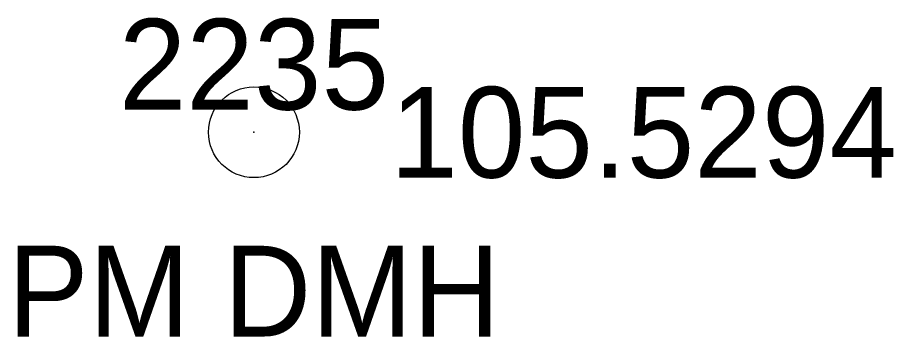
# Model space of a CAD drawing. Extents: x 1196333 to 1196982, y 245092 to 245652.
# Drawn here: x 1196977.566 to 1196982.386, y 245536.163 to 245537.92 of the extents above; entities that cross this region are included whole.
import ezdxf
from ezdxf.enums import TextEntityAlignment as Align

# ---------------------------------------------------------------- set-up
doc = ezdxf.new("R2010")
doc.units = 21
doc.header["$LTSCALE"] = 50
doc.header["$MEASUREMENT"] = 0
for name, color, linetype, lineweight, true_color in [('PNTDESC', 3, 'Continuous', 0, 0x00ff00), ('PNTELEV', 5, 'Continuous', 0, 0x0000ff), ('PNTS', 1, 'Continuous', 0, 0xff0000)]:
    doc.layers.add(name, color=color, linetype=linetype, lineweight=lineweight, true_color=true_color)
doc.layers.add('PNTNO', color=7, linetype='Continuous', lineweight=0)
doc.styles.add('PTXT', font='txt', dxfattribs={"height": 0.304801})

msp = doc.modelspace()

# ---------------------------------------------------------------- linework, layer by layer
at = {"layer": 'PNTS', "linetype": 'Continuous'}
msp.add_circle((1196978.8669, 245537.288, 105.5294), 0.25, dxfattribs=at)
at = {"layer": 'PNTS'}
msp.add_point((1196978.8669, 245537.288, 105.5294), dxfattribs=at)

# ---------------------------------------------------------------- texts
at = {"layer": 'PNTDESC', "style": 'PTXT'}
msp.add_text('PM DMH', height=0.5, dxfattribs=at).set_placement((1196978.8669, 245536.413, 105.5294), align=Align.MIDDLE)
at = {"layer": 'PNTELEV', "style": 'PTXT'}
msp.add_text('105.5294', height=0.5, dxfattribs=at).set_placement((1196979.6169, 245537.038, 105.5294))
at = {"layer": 'PNTNO', "style": 'PTXT'}
msp.add_text('2235', height=0.5, dxfattribs=at).set_placement((1196978.8669, 245537.663, 105.5294), align=Align.MIDDLE)

doc.saveas('drawing.dxf')
